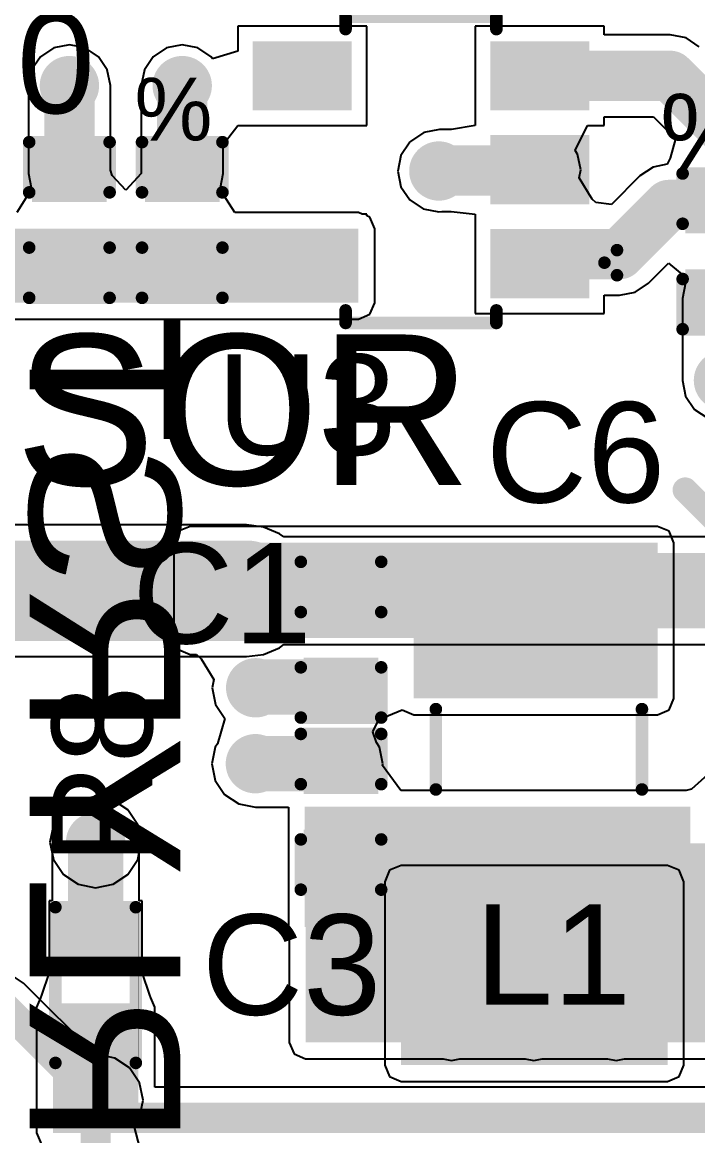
# Model space of a CAD drawing. Header units: millimetres. Extents: x -0.52 to 3.79, y -0.54 to 3.26.
# Drawn here: x 3.2092 to 3.478, y 2.2179 to 2.6612 of the extents above; entities that cross this region are included whole.
import ezdxf

# ---------------------------------------------------------------- set-up
doc = ezdxf.new("R2010")
doc.units = ezdxf.units.MM
doc.header["$MEASUREMENT"] = 0
for name, color, linetype in [('BottomLayer', 5, 'Continuous'), ('BottomOverlay', 54, 'Continuous'), ('BottomSolder', 6, 'Continuous'), ('TopLayer', 1, 'Continuous'), ('TopOverlay', 2, 'Continuous'), ('TopPaste', 8, 'Continuous'), ('TopSolder', 216, 'Continuous'), ('ViaHoleLayer', 16, 'Continuous')]:
    doc.layers.add(name, color=color, linetype=linetype)
doc.styles.add('Arial', font='', dxfattribs={"height": 0.2})
doc.styles.get('Arial').set_extended_font_data('Arial')

# ---------------------------------------------------------------- blocks, each defined once
blk = doc.blocks.new('C___0402_3')
at = {"layer": 'TopLayer'}
for points in [[(-0.0275, -0.0125), (-0.0275, 0.0125), (-0.009500000000000003, 0.0125), (-0.009499999999999996, -0.0125)], [(0.009500000000000003, -0.0125), (0.009499999999999996, 0.0125), (0.0275, 0.0125), (0.0275, -0.0125)]]:
    blk.add_hatch(color=1, dxfattribs=at).paths.add_polyline_path(points)
at = {"layer": 'TopPaste'}
for points in [[(-0.0275, -0.0125), (-0.0275, 0.0125), (-0.009500000000000003, 0.0125), (-0.009499999999999996, -0.0125)], [(0.009500000000000003, -0.0125), (0.009499999999999996, 0.0125), (0.0275, 0.0125), (0.0275, -0.0125)]]:
    blk.add_hatch(color=8, dxfattribs=at).paths.add_polyline_path(points)
at = {"layer": 'TopSolder'}
for points in [[(-0.0298622, -0.0148622), (-0.0298622, 0.0148622), (-0.007137800000000003, 0.0148622), (-0.007137799999999997, -0.0148622)], [(0.007137800000000003, -0.0148622), (0.007137799999999997, 0.0148622), (0.0298622, 0.0148622), (0.0298622, -0.0148622)]]:
    blk.add_hatch(color=216, dxfattribs=at).paths.add_polyline_path(points)
at = {"layer": 'TopOverlay', "const_width": 0.005}
for points in [[(-0.011, 0.016), (-0.031, 0.016)], [(-0.031, -0.016), (-0.031, 0.016)], [(0.031, 0.016), (0.011, 0.016)], [(0.031, -0.016), (0.031, 0.016)], [(-0.011, -0.016), (-0.031, -0.016)], [(0.031, -0.016), (0.011, -0.016)]]:
    blk.add_lwpolyline(points, dxfattribs=at)
at = {"layer": 'TopOverlay', "const_width": 0.0025}
for points in [[(-0.03225, 0.016, 1), (-0.02975, 0.016, 1)], [(-0.03225, 0.016, 1), (-0.02975, 0.016, 1)], [(-0.01225, 0.016, 1), (-0.00975, 0.016, 1)], [(0.00975, 0.016, 1), (0.01225, 0.016, 1)], [(0.02975, 0.016, 1), (0.03225, 0.016, 1)], [(0.02975, 0.016, 1), (0.03225, 0.016, 1)], [(-0.03225, -0.016, 1), (-0.02975, -0.016, 1)], [(-0.03225, -0.016, 1), (-0.02975, -0.016, 1)], [(-0.01225, -0.016, 1), (-0.00975, -0.016, 1)], [(0.00975, -0.016, 1), (0.01225, -0.016, 1)], [(0.02975, -0.016, 1), (0.03225, -0.016, 1)], [(0.02975, -0.016, 1), (0.03225, -0.016, 1)]]:
    blk.add_lwpolyline(points, format="xyb", close=True, dxfattribs=at)
blk = doc.blocks.new('C___0402_49')
at = {"layer": 'TopLayer'}
for points in [[(-0.0275, -0.0125), (-0.0275, 0.0125), (-0.009500000000000003, 0.0125), (-0.009499999999999996, -0.0125)], [(0.009500000000000003, -0.0125), (0.009499999999999996, 0.0125), (0.0275, 0.0125), (0.0275, -0.0125)]]:
    blk.add_hatch(color=1, dxfattribs=at).paths.add_polyline_path(points)
at = {"layer": 'TopPaste'}
for points in [[(-0.0275, -0.0125), (-0.0275, 0.0125), (-0.009500000000000003, 0.0125), (-0.009499999999999996, -0.0125)], [(0.009500000000000003, -0.0125), (0.009499999999999996, 0.0125), (0.0275, 0.0125), (0.0275, -0.0125)]]:
    blk.add_hatch(color=8, dxfattribs=at).paths.add_polyline_path(points)
at = {"layer": 'TopSolder'}
for points in [[(-0.0298622, -0.0148622), (-0.0298622, 0.0148622), (-0.007137800000000003, 0.0148622), (-0.007137799999999997, -0.0148622)], [(0.007137800000000003, -0.0148622), (0.007137799999999997, 0.0148622), (0.0298622, 0.0148622), (0.0298622, -0.0148622)]]:
    blk.add_hatch(color=216, dxfattribs=at).paths.add_polyline_path(points)
at = {"layer": 'TopOverlay', "const_width": 0.005}
for points in [[(-0.011, 0.016), (-0.031, 0.016)], [(-0.031, -0.016), (-0.031, 0.016)], [(0.031, 0.016), (0.011, 0.016)], [(0.031, -0.016), (0.031, 0.016)], [(-0.011, -0.016), (-0.031, -0.016)], [(0.031, -0.016), (0.011, -0.016)]]:
    blk.add_lwpolyline(points, dxfattribs=at)
at = {"layer": 'TopOverlay', "const_width": 0.0025}
for points in [[(-0.03225, 0.016, 1), (-0.02975, 0.016, 1)], [(-0.03225, 0.016, 1), (-0.02975, 0.016, 1)], [(-0.01225, 0.016, 1), (-0.00975, 0.016, 1)], [(0.00975, 0.016, 1), (0.01225, 0.016, 1)], [(0.02975, 0.016, 1), (0.03225, 0.016, 1)], [(0.02975, 0.016, 1), (0.03225, 0.016, 1)], [(-0.03225, -0.016, 1), (-0.02975, -0.016, 1)], [(-0.03225, -0.016, 1), (-0.02975, -0.016, 1)], [(-0.01225, -0.016, 1), (-0.00975, -0.016, 1)], [(0.00975, -0.016, 1), (0.01225, -0.016, 1)], [(0.02975, -0.016, 1), (0.03225, -0.016, 1)], [(0.02975, -0.016, 1), (0.03225, -0.016, 1)]]:
    blk.add_lwpolyline(points, format="xyb", close=True, dxfattribs=at)
blk = doc.blocks.new('C___0402_56')
at = {"layer": 'TopLayer'}
for points in [[(-0.0275, -0.0125), (-0.0275, 0.0125), (-0.009499999999999998, 0.0125), (-0.009500000000000001, -0.0125)], [(0.009499999999999998, -0.0125), (0.009500000000000001, 0.0125), (0.0275, 0.0125), (0.0275, -0.0125)]]:
    blk.add_hatch(color=1, dxfattribs=at).paths.add_polyline_path(points)
at = {"layer": 'TopPaste'}
for points in [[(-0.0275, -0.0125), (-0.0275, 0.0125), (-0.009499999999999998, 0.0125), (-0.009500000000000001, -0.0125)], [(0.009499999999999998, -0.0125), (0.009500000000000001, 0.0125), (0.0275, 0.0125), (0.0275, -0.0125)]]:
    blk.add_hatch(color=8, dxfattribs=at).paths.add_polyline_path(points)
at = {"layer": 'TopSolder'}
for points in [[(-0.0298622, -0.0148622), (-0.0298622, 0.0148622), (-0.007137799999999999, 0.0148622), (-0.007137800000000001, -0.0148622)], [(0.007137799999999999, -0.0148622), (0.007137800000000001, 0.0148622), (0.0298622, 0.0148622), (0.0298622, -0.0148622)]]:
    blk.add_hatch(color=216, dxfattribs=at).paths.add_polyline_path(points)
at = {"layer": 'TopOverlay', "const_width": 0.005}
for points in [[(-0.031, 0.016), (-0.011, 0.016)], [(-0.031, 0.016), (-0.031, -0.016)], [(0.011, 0.016), (0.031, 0.016)], [(0.031, 0.016), (0.031, -0.016)], [(-0.031, -0.016), (-0.011, -0.016)], [(0.011, -0.016), (0.031, -0.016)]]:
    blk.add_lwpolyline(points, dxfattribs=at)
at = {"layer": 'TopOverlay', "const_width": 0.0025}
for points in [[(-0.03225, 0.016, 1), (-0.02975, 0.016, 1)], [(-0.03225, 0.016, 1), (-0.02975, 0.016, 1)], [(-0.01225, 0.016, 1), (-0.00975, 0.016, 1)], [(0.00975, 0.016, 1), (0.01225, 0.016, 1)], [(0.02975, 0.016, 1), (0.03225, 0.016, 1)], [(0.02975, 0.016, 1), (0.03225, 0.016, 1)], [(-0.03225, -0.016, 1), (-0.02975, -0.016, 1)], [(-0.03225, -0.016, 1), (-0.02975, -0.016, 1)], [(-0.01225, -0.016, 1), (-0.00975, -0.016, 1)], [(0.00975, -0.016, 1), (0.01225, -0.016, 1)], [(0.02975, -0.016, 1), (0.03225, -0.016, 1)], [(0.02975, -0.016, 1), (0.03225, -0.016, 1)]]:
    blk.add_lwpolyline(points, format="xyb", close=True, dxfattribs=at)
blk = doc.blocks.new('SOT_25_5_75')
at = {"layer": 'TopLayer'}
for points in [[(-0.06692915, 0.05118115), (-0.02755905, 0.05118115), (-0.02755905, 0.02362205), (-0.06692915, 0.02362205)], [(0.02755905, 0.05118115), (0.06692915, 0.05118115), (0.06692915, 0.02362205), (0.02755905, 0.02362205)], [(-0.06692915, 0.01377955), (-0.02755905, 0.01377955), (-0.02755905, -0.01377955), (-0.06692915, -0.01377955)], [(-0.06692915, -0.02362205), (-0.02755905, -0.02362205), (-0.02755905, -0.05118115), (-0.06692915, -0.05118115)], [(0.02755905, -0.02362205), (0.06692915, -0.02362205), (0.06692915, -0.05118115), (0.02755905, -0.05118115)]]:
    blk.add_hatch(color=1, dxfattribs=at).paths.add_polyline_path(points)
at = {"layer": 'TopPaste'}
for points in [[(-0.06692915, 0.05118115), (-0.02755905, 0.05118115), (-0.02755905, 0.02362205), (-0.06692915, 0.02362205)], [(0.02755905, 0.05118115), (0.06692915, 0.05118115), (0.06692915, 0.02362205), (0.02755905, 0.02362205)], [(-0.06692915, 0.01377955), (-0.02755905, 0.01377955), (-0.02755905, -0.01377955), (-0.06692915, -0.01377955)], [(-0.06692915, -0.02362205), (-0.02755905, -0.02362205), (-0.02755905, -0.05118115), (-0.06692915, -0.05118115)], [(0.02755905, -0.02362205), (0.06692915, -0.02362205), (0.06692915, -0.05118115), (0.02755905, -0.05118115)]]:
    blk.add_hatch(color=8, dxfattribs=at).paths.add_polyline_path(points)
at = {"layer": 'TopSolder'}
for points in [[(-0.06692915, 0.05118115), (-0.02755905, 0.05118115), (-0.02755905, 0.02362205), (-0.06692915, 0.02362205)], [(0.02755905, 0.05118115), (0.06692915, 0.05118115), (0.06692915, 0.02362205), (0.02755905, 0.02362205)], [(-0.06692915, 0.01377955), (-0.02755905, 0.01377955), (-0.02755905, -0.01377955), (-0.06692915, -0.01377955)], [(-0.06692915, -0.02362205), (-0.02755905, -0.02362205), (-0.02755905, -0.05118115), (-0.06692915, -0.05118115)], [(0.02755905, -0.02362205), (0.06692915, -0.02362205), (0.06692915, -0.05118115), (0.02755905, -0.05118115)]]:
    blk.add_hatch(color=216, dxfattribs=at).paths.add_polyline_path(points)
at = {"layer": 'TopOverlay', "const_width": 0.005}
for points in [[(-0.03, 0.061), (-0.03, 0.056)], [(0.03, 0.061), (-0.03, 0.061)], [(0.03, 0.061), (0.03, 0.056)], [(-0.078, 0.042), (-0.078, 0.032)], [(-0.073, 0.037), (-0.078, 0.042)], [(-0.073, 0.037), (-0.078, 0.032)], [(-0.03, -0.056), (-0.03, -0.061)], [(0.03, -0.056), (0.03, -0.061)], [(0.03, -0.061), (-0.03, -0.061)]]:
    blk.add_lwpolyline(points, dxfattribs=at)
at = {"layer": 'TopOverlay', "const_width": 0.0025}
for points in [[(-0.03125, 0.061, 1), (-0.02875, 0.061, 1)], [(-0.03125, 0.061, 1), (-0.02875, 0.061, 1)], [(0.02875, 0.061, 1), (0.03125, 0.061, 1)], [(0.02875, 0.061, 1), (0.03125, 0.061, 1)], [(-0.03125, 0.056, 1), (-0.02875, 0.056, 1)], [(0.02875, 0.056, 1), (0.03125, 0.056, 1)], [(-0.07925, 0.042, 1), (-0.07675, 0.042, 1)], [(-0.07925, 0.042, 1), (-0.07675, 0.042, 1)], [(-0.07425, 0.037, 1), (-0.07175, 0.037, 1)], [(-0.07425, 0.037, 1), (-0.07175, 0.037, 1)], [(-0.07925, 0.032, 1), (-0.07675, 0.032, 1)], [(-0.07925, 0.032, 1), (-0.07675, 0.032, 1)], [(-0.03125, -0.056, 1), (-0.02875, -0.056, 1)], [(0.02875, -0.056, 1), (0.03125, -0.056, 1)], [(-0.03125, -0.061, 1), (-0.02875, -0.061, 1)], [(-0.03125, -0.061, 1), (-0.02875, -0.061, 1)], [(0.02875, -0.061, 1), (0.03125, -0.061, 1)], [(0.02875, -0.061, 1), (0.03125, -0.061, 1)]]:
    blk.add_lwpolyline(points, format="xyb", close=True, dxfattribs=at)
blk = doc.blocks.new('R___0402_106')
at = {"layer": 'TopLayer'}
for points in [[(-0.0275, -0.0125), (-0.0275, 0.0125), (-0.009499999999999998, 0.0125), (-0.009500000000000001, -0.0125)], [(0.009499999999999998, -0.0125), (0.009500000000000001, 0.0125), (0.0275, 0.0125), (0.0275, -0.0125)]]:
    blk.add_hatch(color=1, dxfattribs=at).paths.add_polyline_path(points)
at = {"layer": 'TopPaste'}
for points in [[(-0.0275, -0.0125), (-0.0275, 0.0125), (-0.009499999999999998, 0.0125), (-0.009500000000000001, -0.0125)], [(0.009499999999999998, -0.0125), (0.009500000000000001, 0.0125), (0.0275, 0.0125), (0.0275, -0.0125)]]:
    blk.add_hatch(color=8, dxfattribs=at).paths.add_polyline_path(points)
at = {"layer": 'TopSolder'}
for points in [[(-0.0296654, -0.0146654), (-0.0296654, 0.0146654), (-0.007334599999999998, 0.0146654), (-0.007334600000000002, -0.0146654)], [(0.007334599999999998, -0.0146654), (0.007334600000000002, 0.0146654), (0.0296654, 0.0146654), (0.0296654, -0.0146654)]]:
    blk.add_hatch(color=216, dxfattribs=at).paths.add_polyline_path(points)
at = {"layer": 'TopOverlay'}
for points, const_width in [([(-0.031, 0.016), (-0.031, -0.016)], 0.005), ([(-0.031, 0.016), (0.031, 0.016)], 0.005), ([(0.031, 0.016), (0.031, -0.016)], 0.005), ([(-0.031, -0.016), (0.031, -0.016)], 0.005), ([(-0.032, -0.017), (0.032, -0.017)], 0.000127)]:
    blk.add_lwpolyline(points, dxfattribs=dict(at, const_width=const_width))
for points, const_width in [([(-0.03225, 0.016, 1), (-0.02975, 0.016, 1)], 0.0025), ([(-0.03225, 0.016, 1), (-0.02975, 0.016, 1)], 0.0025), ([(0.02975, 0.016, 1), (0.03225, 0.016, 1)], 0.0025), ([(0.02975, 0.016, 1), (0.03225, 0.016, 1)], 0.0025), ([(-0.03225, -0.016, 1), (-0.02975, -0.016, 1)], 0.0025), ([(-0.03225, -0.016, 1), (-0.02975, -0.016, 1)], 0.0025), ([(-0.0320317, -0.017, 1), (-0.0319683, -0.017, 1)], 6.35e-05), ([(0.02975, -0.016, 1), (0.03225, -0.016, 1)], 0.0025), ([(0.02975, -0.016, 1), (0.03225, -0.016, 1)], 0.0025), ([(0.0319683, -0.017, 1), (0.0320317, -0.017, 1)], 6.35e-05)]:
    blk.add_lwpolyline(points, format="xyb", close=True, dxfattribs=dict(at, const_width=const_width))
blk = doc.blocks.new('IND_1008__2520_M_______144')
at = {"layer": 'TopLayer'}
for points in [[(-0.0501969, 0.0433071), (-0.0246063, 0.0433071), (-0.0246063, -0.0433071), (-0.0501969, -0.0433071)], [(0.0246063, 0.0433071), (0.0501969, 0.0433071), (0.0501969, -0.0433071), (0.0246063, -0.0433071)]]:
    blk.add_hatch(color=1, dxfattribs=at).paths.add_polyline_path(points)
at = {"layer": 'TopPaste'}
for points in [[(-0.0501969, 0.0433071), (-0.0246063, 0.0433071), (-0.0246063, -0.0433071), (-0.0501969, -0.0433071)], [(0.0246063, 0.0433071), (0.0501969, 0.0433071), (0.0501969, -0.0433071), (0.0246063, -0.0433071)]]:
    blk.add_hatch(color=8, dxfattribs=at).paths.add_polyline_path(points)
at = {"layer": 'TopSolder'}
for points in [[(-0.0501969, 0.0433071), (-0.0246063, 0.0433071), (-0.0246063, -0.0433071), (-0.0501969, -0.0433071)], [(0.0246063, 0.0433071), (0.0501969, 0.0433071), (0.0501969, -0.0433071), (0.0246063, -0.0433071)]]:
    blk.add_hatch(color=216, dxfattribs=at).paths.add_polyline_path(points)
at = {"layer": 'TopOverlay', "const_width": 0.005}
for points in [[(0.016, 0.041), (-0.016, 0.041)], [(0.016, -0.041), (-0.016, -0.041)]]:
    blk.add_lwpolyline(points, dxfattribs=at)
at = {"layer": 'TopOverlay', "const_width": 0.0025}
for points in [[(-0.01725, 0.041, 1), (-0.01475, 0.041, 1)], [(0.01475, 0.041, 1), (0.01725, 0.041, 1)], [(-0.01725, -0.041, 1), (-0.01475, -0.041, 1)], [(0.01475, -0.041, 1), (0.01725, -0.041, 1)]]:
    blk.add_lwpolyline(points, format="xyb", close=True, dxfattribs=at)
blk = doc.blocks.new('C___0402_173')
at = {"layer": 'TopLayer'}
for points in [[(-0.0275, -0.0125), (-0.0275, 0.0125), (-0.009499999999999998, 0.0125), (-0.009500000000000001, -0.0125)], [(0.009499999999999998, -0.0125), (0.009500000000000001, 0.0125), (0.0275, 0.0125), (0.0275, -0.0125)]]:
    blk.add_hatch(color=1, dxfattribs=at).paths.add_polyline_path(points)
at = {"layer": 'TopPaste'}
for points in [[(-0.0275, -0.0125), (-0.0275, 0.0125), (-0.009499999999999998, 0.0125), (-0.009500000000000001, -0.0125)], [(0.009499999999999998, -0.0125), (0.009500000000000001, 0.0125), (0.0275, 0.0125), (0.0275, -0.0125)]]:
    blk.add_hatch(color=8, dxfattribs=at).paths.add_polyline_path(points)
at = {"layer": 'TopSolder'}
for points in [[(-0.0298622, -0.0148622), (-0.0298622, 0.0148622), (-0.007137799999999999, 0.0148622), (-0.007137800000000001, -0.0148622)], [(0.007137799999999999, -0.0148622), (0.007137800000000001, 0.0148622), (0.0298622, 0.0148622), (0.0298622, -0.0148622)]]:
    blk.add_hatch(color=216, dxfattribs=at).paths.add_polyline_path(points)
at = {"layer": 'TopOverlay', "const_width": 0.005}
for points in [[(-0.031, 0.016), (-0.011, 0.016)], [(-0.031, 0.016), (-0.031, -0.016)], [(0.011, 0.016), (0.031, 0.016)], [(0.031, 0.016), (0.031, -0.016)], [(-0.031, -0.016), (-0.011, -0.016)], [(0.011, -0.016), (0.031, -0.016)]]:
    blk.add_lwpolyline(points, dxfattribs=at)
at = {"layer": 'TopOverlay', "const_width": 0.0025}
for points in [[(-0.03225, 0.016, 1), (-0.02975, 0.016, 1)], [(-0.03225, 0.016, 1), (-0.02975, 0.016, 1)], [(-0.01225, 0.016, 1), (-0.00975, 0.016, 1)], [(0.00975, 0.016, 1), (0.01225, 0.016, 1)], [(0.02975, 0.016, 1), (0.03225, 0.016, 1)], [(0.02975, 0.016, 1), (0.03225, 0.016, 1)], [(-0.03225, -0.016, 1), (-0.02975, -0.016, 1)], [(-0.03225, -0.016, 1), (-0.02975, -0.016, 1)], [(-0.01225, -0.016, 1), (-0.00975, -0.016, 1)], [(0.00975, -0.016, 1), (0.01225, -0.016, 1)], [(0.02975, -0.016, 1), (0.03225, -0.016, 1)], [(0.02975, -0.016, 1), (0.03225, -0.016, 1)]]:
    blk.add_lwpolyline(points, format="xyb", close=True, dxfattribs=at)
blk = doc.blocks.new('C___0402_174')
at = {"layer": 'TopLayer'}
for points in [[(-0.0275, -0.0125), (-0.0275, 0.0125), (-0.009500000000000003, 0.0125), (-0.009499999999999996, -0.0125)], [(0.009500000000000003, -0.0125), (0.009499999999999996, 0.0125), (0.0275, 0.0125), (0.0275, -0.0125)]]:
    blk.add_hatch(color=1, dxfattribs=at).paths.add_polyline_path(points)
at = {"layer": 'TopPaste'}
for points in [[(-0.0275, -0.0125), (-0.0275, 0.0125), (-0.009500000000000003, 0.0125), (-0.009499999999999996, -0.0125)], [(0.009500000000000003, -0.0125), (0.009499999999999996, 0.0125), (0.0275, 0.0125), (0.0275, -0.0125)]]:
    blk.add_hatch(color=8, dxfattribs=at).paths.add_polyline_path(points)
at = {"layer": 'TopSolder'}
for points in [[(-0.0298622, -0.0148622), (-0.0298622, 0.0148622), (-0.007137800000000003, 0.0148622), (-0.007137799999999997, -0.0148622)], [(0.007137800000000003, -0.0148622), (0.007137799999999997, 0.0148622), (0.0298622, 0.0148622), (0.0298622, -0.0148622)]]:
    blk.add_hatch(color=216, dxfattribs=at).paths.add_polyline_path(points)
at = {"layer": 'TopOverlay', "const_width": 0.005}
for points in [[(-0.031, -0.016), (-0.031, 0.016)], [(-0.011, 0.016), (-0.031, 0.016)], [(0.031, 0.016), (0.011, 0.016)], [(0.031, -0.016), (0.031, 0.016)], [(-0.011, -0.016), (-0.031, -0.016)], [(0.031, -0.016), (0.011, -0.016)]]:
    blk.add_lwpolyline(points, dxfattribs=at)
at = {"layer": 'TopOverlay', "const_width": 0.0025}
for points in [[(-0.03225, 0.016, 1), (-0.02975, 0.016, 1)], [(-0.03225, 0.016, 1), (-0.02975, 0.016, 1)], [(-0.01225, 0.016, 1), (-0.00975, 0.016, 1)], [(0.00975, 0.016, 1), (0.01225, 0.016, 1)], [(0.02975, 0.016, 1), (0.03225, 0.016, 1)], [(0.02975, 0.016, 1), (0.03225, 0.016, 1)], [(-0.03225, -0.016, 1), (-0.02975, -0.016, 1)], [(-0.03225, -0.016, 1), (-0.02975, -0.016, 1)], [(-0.01225, -0.016, 1), (-0.00975, -0.016, 1)], [(0.00975, -0.016, 1), (0.01225, -0.016, 1)], [(0.02975, -0.016, 1), (0.03225, -0.016, 1)], [(0.02975, -0.016, 1), (0.03225, -0.016, 1)]]:
    blk.add_lwpolyline(points, format="xyb", close=True, dxfattribs=at)

msp = doc.modelspace()

# ---------------------------------------------------------------- hatches: boundary and pattern name
at = {"layer": 'BottomLayer'}
h = msp.add_hatch(color=5, dxfattribs=at)
edge = h.paths.add_edge_path()
edge.add_arc((3.228002, 2.635998), 0.011811, 0, 360)
h = msp.add_hatch(color=5, dxfattribs=at)
edge = h.paths.add_edge_path()
edge.add_arc((3.2728917, 2.6359961), 0.011811, 0, 360)
h = msp.add_hatch(color=5, dxfattribs=at)
edge = h.paths.add_edge_path()
edge.add_arc((3.375, 2.602), 0.011811, 0, 360)
h = msp.add_hatch(color=5, dxfattribs=at)
edge = h.paths.add_edge_path()
edge.add_arc((3.488248, 2.5186162), 0.011811, 0, 360)
h = msp.add_hatch(color=5, dxfattribs=at)
edge = h.paths.add_edge_path()
edge.add_arc((3.2984695, 2.4348661), 0.015748, 0, 360)
h = msp.add_hatch(color=5, dxfattribs=at)
edge = h.paths.add_edge_path()
edge.add_arc((3.3021229, 2.3962274), 0.011811, 0, 360)
h = msp.add_hatch(color=5, dxfattribs=at)
edge = h.paths.add_edge_path()
edge.add_arc((3.302, 2.366), 0.011811, 0, 360)
h = msp.add_hatch(color=5, dxfattribs=at)
edge = h.paths.add_edge_path()
edge.add_arc((3.238435, 2.3347548), 0.011811, 0, 360)
msp.add_hatch(color=5, dxfattribs=at).paths.add_polyline_path([(3.36, 2.246), (3.466, 2.246), (3.466, 2.319), (3.36, 2.319)])
h = msp.add_hatch(color=5, dxfattribs=at)
edge = h.paths.add_edge_path()
edge.add_arc((3.38, 2.301), 0.011811, 0, 360)
h = msp.add_hatch(color=5, dxfattribs=at)
edge = h.paths.add_edge_path()
edge.add_arc((3.4127499, 2.301), 0.011811, 0, 360)
h = msp.add_hatch(color=5, dxfattribs=at)
edge = h.paths.add_edge_path()
edge.add_arc((3.4454998, 2.301), 0.011811, 0, 360)
h = msp.add_hatch(color=5, dxfattribs=at)
edge = h.paths.add_edge_path()
edge.add_arc((3.38, 2.266), 0.011811, 0, 360)
h = msp.add_hatch(color=5, dxfattribs=at)
edge = h.paths.add_edge_path()
edge.add_arc((3.4127499, 2.266), 0.011811, 0, 360)
h = msp.add_hatch(color=5, dxfattribs=at)
edge = h.paths.add_edge_path()
edge.add_arc((3.4454998, 2.266), 0.011811, 0, 360)
h = msp.add_hatch(color=5, dxfattribs=at)
edge = h.paths.add_edge_path()
edge.add_arc((3.2391259, 2.232), 0.011811, 0, 360)
at = {"layer": 'BottomSolder'}
h = msp.add_hatch(color=6, dxfattribs=at)
edge = h.paths.add_edge_path()
edge.add_arc((3.228002, 2.635998), 0.0059055, 0, 360)
h = msp.add_hatch(color=6, dxfattribs=at)
edge = h.paths.add_edge_path()
edge.add_arc((3.2728917, 2.6359961), 0.0059055, 0, 360)
h = msp.add_hatch(color=6, dxfattribs=at)
edge = h.paths.add_edge_path()
edge.add_arc((3.375, 2.602), 0.0059055, 0, 360)
h = msp.add_hatch(color=6, dxfattribs=at)
edge = h.paths.add_edge_path()
edge.add_arc((3.2984695, 2.4348661), 0.007874, 0, 360)
h = msp.add_hatch(color=6, dxfattribs=at)
edge = h.paths.add_edge_path()
edge.add_arc((3.3021229, 2.3962274), 0.0059055, 0, 360)
h = msp.add_hatch(color=6, dxfattribs=at)
edge = h.paths.add_edge_path()
edge.add_arc((3.302, 2.366), 0.0059055, 0, 360)
h = msp.add_hatch(color=6, dxfattribs=at)
edge = h.paths.add_edge_path()
edge.add_arc((3.238435, 2.3347548), 0.0059055, 0, 360)
h = msp.add_hatch(color=6, dxfattribs=at)
edge = h.paths.add_edge_path()
edge.add_arc((3.38, 2.301), 0.0059055, 0, 360)
h = msp.add_hatch(color=6, dxfattribs=at)
edge = h.paths.add_edge_path()
edge.add_arc((3.4127499, 2.301), 0.0059055, 0, 360)
h = msp.add_hatch(color=6, dxfattribs=at)
edge = h.paths.add_edge_path()
edge.add_arc((3.4454998, 2.301), 0.0059055, 0, 360)
h = msp.add_hatch(color=6, dxfattribs=at)
edge = h.paths.add_edge_path()
edge.add_arc((3.38, 2.266), 0.0059055, 0, 360)
h = msp.add_hatch(color=6, dxfattribs=at)
edge = h.paths.add_edge_path()
edge.add_arc((3.4127499, 2.266), 0.0059055, 0, 360)
h = msp.add_hatch(color=6, dxfattribs=at)
edge = h.paths.add_edge_path()
edge.add_arc((3.4454998, 2.266), 0.0059055, 0, 360)
h = msp.add_hatch(color=6, dxfattribs=at)
edge = h.paths.add_edge_path()
edge.add_arc((3.2391259, 2.232), 0.0059055, 0, 360)
at = {"layer": 'TopLayer'}
h = msp.add_hatch(color=1, dxfattribs=at)
edge = h.paths.add_edge_path()
edge.add_arc((3.228002, 2.635998), 0.011811, 0, 360)
h = msp.add_hatch(color=1, dxfattribs=at)
edge = h.paths.add_edge_path()
edge.add_arc((3.2728917, 2.6359961), 0.011811, 0, 360)
h = msp.add_hatch(color=1, dxfattribs=at)
edge = h.paths.add_edge_path()
edge.add_arc((3.375, 2.602), 0.011811, 0, 360)
for points in [[(3.0623577, 2.549559), (3.3429999, 2.549559), (3.3429999, 2.579), (3.0623577, 2.579)], [(3.276, 2.416), (3.3843012, 2.416), (3.3843012, 2.454), (3.276, 2.454)], [(3.365, 2.392), (3.462, 2.392), (3.462, 2.454), (3.365, 2.454)], [(3.321624, 2.301), (3.475, 2.301), (3.475, 2.3488346), (3.321624, 2.3488346)], [(3.322, 2.255), (3.581, 2.255), (3.581, 2.3343296), (3.322, 2.3343296)], [(3.221435, 2.219), (3.255435, 2.219), (3.255435, 2.269), (3.221435, 2.269)]]:
    msp.add_hatch(color=1, dxfattribs=at).paths.add_polyline_path(points)
h = msp.add_hatch(color=1, dxfattribs=at)
edge = h.paths.add_edge_path()
edge.add_arc((3.488248, 2.5186162), 0.011811, 0, 360)
h = msp.add_hatch(color=1, dxfattribs=at)
edge = h.paths.add_edge_path()
edge.add_arc((3.2984695, 2.4348661), 0.015748, 0, 360)
h = msp.add_hatch(color=1, dxfattribs=at)
edge = h.paths.add_edge_path()
edge.add_arc((3.3021229, 2.3962274), 0.011811, 0, 360)
h = msp.add_hatch(color=1, dxfattribs=at)
edge = h.paths.add_edge_path()
edge.add_arc((3.302, 2.366), 0.011811, 0, 360)
h = msp.add_hatch(color=1, dxfattribs=at)
edge = h.paths.add_edge_path()
edge.add_arc((3.238435, 2.3347548), 0.011811, 0, 360)
h = msp.add_hatch(color=1, dxfattribs=at)
edge = h.paths.add_edge_path()
edge.add_arc((3.38, 2.301), 0.011811, 0, 360)
h = msp.add_hatch(color=1, dxfattribs=at)
edge = h.paths.add_edge_path()
edge.add_arc((3.4127499, 2.301), 0.011811, 0, 360)
h = msp.add_hatch(color=1, dxfattribs=at)
edge = h.paths.add_edge_path()
edge.add_arc((3.4454998, 2.301), 0.011811, 0, 360)
h = msp.add_hatch(color=1, dxfattribs=at)
edge = h.paths.add_edge_path()
edge.add_arc((3.38, 2.266), 0.011811, 0, 360)
h = msp.add_hatch(color=1, dxfattribs=at)
edge = h.paths.add_edge_path()
edge.add_arc((3.4127499, 2.266), 0.011811, 0, 360)
h = msp.add_hatch(color=1, dxfattribs=at)
edge = h.paths.add_edge_path()
edge.add_arc((3.4454998, 2.266), 0.011811, 0, 360)
h = msp.add_hatch(color=1, dxfattribs=at)
edge = h.paths.add_edge_path()
edge.add_arc((3.2391259, 2.232), 0.011811, 0, 360)
at = {"layer": 'TopSolder'}
h = msp.add_hatch(color=216, dxfattribs=at)
edge = h.paths.add_edge_path()
edge.add_arc((3.228002, 2.635998), 0.0059055, 0, 360)
h = msp.add_hatch(color=216, dxfattribs=at)
edge = h.paths.add_edge_path()
edge.add_arc((3.2728917, 2.6359961), 0.0059055, 0, 360)
h = msp.add_hatch(color=216, dxfattribs=at)
edge = h.paths.add_edge_path()
edge.add_arc((3.375, 2.602), 0.0059055, 0, 360)
h = msp.add_hatch(color=216, dxfattribs=at)
edge = h.paths.add_edge_path()
edge.add_arc((3.2984695, 2.4348661), 0.007874, 0, 360)
h = msp.add_hatch(color=216, dxfattribs=at)
edge = h.paths.add_edge_path()
edge.add_arc((3.3021229, 2.3962274), 0.0059055, 0, 360)
h = msp.add_hatch(color=216, dxfattribs=at)
edge = h.paths.add_edge_path()
edge.add_arc((3.302, 2.366), 0.0059055, 0, 360)
h = msp.add_hatch(color=216, dxfattribs=at)
edge = h.paths.add_edge_path()
edge.add_arc((3.238435, 2.3347548), 0.0059055, 0, 360)
h = msp.add_hatch(color=216, dxfattribs=at)
edge = h.paths.add_edge_path()
edge.add_arc((3.38, 2.301), 0.0059055, 0, 360)
h = msp.add_hatch(color=216, dxfattribs=at)
edge = h.paths.add_edge_path()
edge.add_arc((3.4127499, 2.301), 0.0059055, 0, 360)
h = msp.add_hatch(color=216, dxfattribs=at)
edge = h.paths.add_edge_path()
edge.add_arc((3.4454998, 2.301), 0.0059055, 0, 360)
h = msp.add_hatch(color=216, dxfattribs=at)
edge = h.paths.add_edge_path()
edge.add_arc((3.38, 2.266), 0.0059055, 0, 360)
h = msp.add_hatch(color=216, dxfattribs=at)
edge = h.paths.add_edge_path()
edge.add_arc((3.4127499, 2.266), 0.0059055, 0, 360)
h = msp.add_hatch(color=216, dxfattribs=at)
edge = h.paths.add_edge_path()
edge.add_arc((3.4454998, 2.266), 0.0059055, 0, 360)
h = msp.add_hatch(color=216, dxfattribs=at)
edge = h.paths.add_edge_path()
edge.add_arc((3.2391259, 2.232), 0.0059055, 0, 360)
at = {"layer": 'ViaHoleLayer'}
h = msp.add_hatch(color=16, dxfattribs=at)
edge = h.paths.add_edge_path()
edge.add_arc((3.228002, 2.635998), 0.0059055, 0, 360)
h = msp.add_hatch(color=16, dxfattribs=at)
edge = h.paths.add_edge_path()
edge.add_arc((3.2728917, 2.6359961), 0.0059055, 0, 360)
h = msp.add_hatch(color=16, dxfattribs=at)
edge = h.paths.add_edge_path()
edge.add_arc((3.375, 2.602), 0.0059055, 0, 360)
h = msp.add_hatch(color=16, dxfattribs=at)
edge = h.paths.add_edge_path()
edge.add_arc((3.2984695, 2.4348661), 0.007874, 0, 360)
h = msp.add_hatch(color=16, dxfattribs=at)
edge = h.paths.add_edge_path()
edge.add_arc((3.3021229, 2.3962274), 0.0059055, 0, 360)
h = msp.add_hatch(color=16, dxfattribs=at)
edge = h.paths.add_edge_path()
edge.add_arc((3.302, 2.366), 0.0059055, 0, 360)
h = msp.add_hatch(color=16, dxfattribs=at)
edge = h.paths.add_edge_path()
edge.add_arc((3.238435, 2.3347548), 0.0059055, 0, 360)
h = msp.add_hatch(color=16, dxfattribs=at)
edge = h.paths.add_edge_path()
edge.add_arc((3.38, 2.301), 0.0059055, 0, 360)
h = msp.add_hatch(color=16, dxfattribs=at)
edge = h.paths.add_edge_path()
edge.add_arc((3.4127499, 2.301), 0.0059055, 0, 360)
h = msp.add_hatch(color=16, dxfattribs=at)
edge = h.paths.add_edge_path()
edge.add_arc((3.4454998, 2.301), 0.0059055, 0, 360)
h = msp.add_hatch(color=16, dxfattribs=at)
edge = h.paths.add_edge_path()
edge.add_arc((3.38, 2.266), 0.0059055, 0, 360)
h = msp.add_hatch(color=16, dxfattribs=at)
edge = h.paths.add_edge_path()
edge.add_arc((3.4127499, 2.266), 0.0059055, 0, 360)
h = msp.add_hatch(color=16, dxfattribs=at)
edge = h.paths.add_edge_path()
edge.add_arc((3.4454998, 2.266), 0.0059055, 0, 360)
h = msp.add_hatch(color=16, dxfattribs=at)
edge = h.paths.add_edge_path()
edge.add_arc((3.2391259, 2.232), 0.0059055, 0, 360)

# ---------------------------------------------------------------- linework, layer by layer
at = {"layer": 'BottomLayer'}
for p, q in [((3.2984695, 2.4610905), (2.7228661, 2.4610905)), ((3.3052569, 2.4601969), (3.2984695, 2.4610905)), ((3.3115817, 2.4575771), (3.3052569, 2.4601969)), ((3.3132754, 2.4562775), (3.3115817, 2.4575771)), ((3.5319666, 2.4562775), (3.3132754, 2.4562775)), ((3.3052569, 2.4095353), (3.3115817, 2.4121551)), ((3.3115817, 2.4121551), (3.3132754, 2.4134547)), ((3.3132754, 2.4134547), (3.5230978, 2.4134547)), ((2.7337286, 2.4086417), (3.2984695, 2.4086417)), ((3.2984695, 2.4086417), (3.3052569, 2.4095353)), ((3.2314855, 2.3515324), (3.225594, 2.3475958)), ((3.238435, 2.3529147), (3.2314855, 2.3515324)), ((3.2453845, 2.3515324), (3.238435, 2.3529147)), ((3.251276, 2.3475958), (3.2453845, 2.3515324)), ((3.225594, 2.3475958), (3.2216574, 2.3417043)), ((3.2552126, 2.3417043), (3.251276, 2.3475958)), ((3.2216574, 2.3417043), (3.2202751, 2.3347548)), ((3.2565949, 2.3347548), (3.2552126, 2.3417043)), ((3.2202751, 2.3347548), (3.2216574, 2.3278053)), ((3.2552126, 2.3278053), (3.2565949, 2.3347548)), ((3.2216574, 2.3278053), (3.225594, 2.3219138)), ((3.251276, 2.3219138), (3.2552126, 2.3278053)), ((3.3554078, 2.3235922), (3.3535056, 2.319)), ((3.36, 2.3254944), (3.3554078, 2.3235922)), ((3.466, 2.3254944), (3.36, 2.3254944)), ((3.4705922, 2.3235922), (3.466, 2.3254944)), ((3.4724944, 2.319), (3.4705922, 2.3235922)), ((3.225594, 2.3219138), (3.2314855, 2.3179772)), ((3.2453845, 2.3179772), (3.251276, 2.3219138)), ((3.3535056, 2.319), (3.3535056, 2.246)), ((3.4724944, 2.246), (3.4724944, 2.319)), ((3.2314855, 2.3179772), (3.238435, 2.3165949)), ((3.238435, 2.3165949), (3.2453845, 2.3179772)), ((3.2097774, 2.2786515), (3.2058081, 2.2813038)), ((3.2384112, 2.2500177), (3.2097774, 2.2786515)), ((3.2391259, 2.2501599), (3.2384112, 2.2500177)), ((3.2460754, 2.2487776), (3.2391259, 2.2501599)), ((3.2519669, 2.244841), (3.2460754, 2.2487776)), ((3.2559035, 2.2389495), (3.2519669, 2.244841)), ((3.3535056, 2.246), (3.3554078, 2.2414078)), ((3.4705922, 2.2414078), (3.4724944, 2.246)), ((3.3554078, 2.2414078), (3.36, 2.2395056)), ((3.36, 2.2395056), (3.466, 2.2395056)), ((3.466, 2.2395056), (3.4705922, 2.2414078)), ((3.2572858, 2.232), (3.2559035, 2.2389495)), ((3.2559035, 2.2250505), (3.2572858, 2.232)), ((3.2537131, 2.2217723), (3.2559035, 2.2250505)), ((3.2561872, 2.2126828), (3.2537131, 2.2217723))]:
    msp.add_line(p, q, dxfattribs=at)
for points, const_width in [([(2.7228661, 2.4348661), (3.2984695, 2.4348661)], 0.04), ([(3.2984695, 2.4348661), (3.5319666, 2.4348661)], 0.03), ([(3.2011259, 2.27), (3.2391259, 2.232)], 0.012), ([(3.238435, 2.1757723), (3.238435, 2.232)], 0.012)]:
    msp.add_lwpolyline(points, dxfattribs=dict(at, const_width=const_width))
for points, const_width in [([(3.2884695, 2.4348661, 1), (3.3084695, 2.4348661, 1)], 0.02), ([(3.2909695, 2.4348661, 1), (3.3059695, 2.4348661, 1)], 0.015), ([(3.235435, 2.232, 1), (3.241435, 2.232, 1)], 0.006), ([(3.2361259, 2.232, 1), (3.2421259, 2.232, 1)], 0.006)]:
    msp.add_lwpolyline(points, format="xyb", close=True, dxfattribs=dict(at, const_width=const_width))
at = {"layer": 'TopLayer'}
for p, q in [((3.3463287, 2.6596772), (3.2949587, 2.6596772)), ((3.2949587, 2.6596772), (3.2949587, 2.6497644)), ((3.3463287, 2.6201182), (3.3463287, 2.6596772)), ((3.3894469, 2.6596772), (3.3894468, 2.6201183)), ((3.4408169, 2.6596772), (3.3894469, 2.6596772)), ((3.4408169, 2.6562112), (3.4408169, 2.6596772)), ((3.4671023, 2.6562112), (3.4408169, 2.6562112)), ((3.4733452, 2.6549694), (3.4671023, 2.6562112)), ((3.228, 2.6523095), (3.2217571, 2.6510677)), ((3.2342429, 2.6510677), (3.228, 2.6523095)), ((3.2728897, 2.6523076), (3.2666468, 2.6510658)), ((3.2791326, 2.6510658), (3.2728897, 2.6523076)), ((3.4786377, 2.6514331), (3.4733452, 2.6549694)), ((3.2164646, 2.6475314), (3.2129283, 2.6422389)), ((3.2217571, 2.6510677), (3.2164646, 2.6475314)), ((3.2395354, 2.6475314), (3.2342429, 2.6510677)), ((3.2430717, 2.6422389), (3.2395354, 2.6475314)), ((3.2613543, 2.6475295), (3.257818, 2.642237)), ((3.2666468, 2.6510658), (3.2613543, 2.6475295)), ((3.2844251, 2.6475295), (3.2791326, 2.6510658)), ((3.2849587, 2.646731), (3.2844251, 2.6475295)), ((3.2949587, 2.6497644), (3.2849587, 2.646731)), ((3.2129283, 2.6422389), (3.2116865, 2.635996)), ((3.2443135, 2.635996), (3.2430717, 2.6422389)), ((3.257818, 2.642237), (3.2565762, 2.6359941)), ((3.2116865, 2.635996), (3.2116865, 2.6010076)), ((3.2443135, 2.602345), (3.2443135, 2.635996)), ((3.2565762, 2.6359941), (3.2565762, 2.6009981)), ((3.4408169, 2.6201182), (3.4408169, 2.6235842)), ((3.4408169, 2.6235842), (3.460345, 2.6235842)), ((3.460345, 2.6235842), (3.4691157, 2.6148135)), ((3.2892032, 2.6125022), (3.2949588, 2.6201181)), ((3.2949588, 2.6201181), (3.2992033, 2.6201182)), ((3.2992033, 2.6201182), (3.3463287, 2.6201182)), ((3.3690051, 2.6173197), (3.3637126, 2.6137834)), ((3.375248, 2.6185615), (3.3690051, 2.6173197)), ((3.3800919, 2.6185615), (3.375248, 2.6185615)), ((3.3894468, 2.6201183), (3.3800919, 2.6185615)), ((3.4292821, 2.6101182), (3.4341873, 2.6201182)), ((3.4341873, 2.6201182), (3.4408169, 2.6201182)), ((3.2892032, 2.600998), (3.2892032, 2.6125022)), ((3.3634646, 2.6135354), (3.3599283, 2.6082429)), ((3.3637126, 2.6137834), (3.3634646, 2.6135354)), ((3.4691157, 2.6148135), (3.4670915, 2.6070752)), ((3.3599283, 2.6082429), (3.3586865, 2.602)), ((3.4302036, 2.608739), (3.4292821, 2.6101182)), ((3.4314454, 2.6024961), (3.4302036, 2.608739)), ((3.4670915, 2.6070752), (3.4658109, 2.6046764)), ((3.4602571, 2.6035717), (3.4549646, 2.6000354)), ((3.4658109, 2.6046764), (3.4602571, 2.6035717)), ((3.2116865, 2.6010076), (3.2116846, 2.600998)), ((3.2116846, 2.600998), (3.2127793, 2.5954944)), ((3.2450694, 2.6001847), (3.2443135, 2.602345)), ((3.250445, 2.5944142), (3.2450694, 2.6001847)), ((3.2565762, 2.6009981), (3.250445, 2.5944142)), ((3.2881085, 2.5954944), (3.2892032, 2.600998)), ((3.3586865, 2.602), (3.3599283, 2.5957571)), ((3.4308076, 2.5992895), (3.4314454, 2.6024961)), ((3.4359956, 2.5908387), (3.4308076, 2.5992895)), ((3.4549646, 2.6000354), (3.443632, 2.5887028)), ((3.2127085, 2.5944096), (3.2070872, 2.5854944)), ((3.2127793, 2.5954944), (3.2127085, 2.5944096)), ((3.2881793, 2.5944096), (3.2881085, 2.5954944)), ((3.2938006, 2.5854944), (3.2881793, 2.5944096)), ((3.3599283, 2.5957571), (3.3634646, 2.5904646)), ((3.3634646, 2.5904646), (3.3687571, 2.5869283)), ((3.4375032, 2.5894294), (3.4359956, 2.5908387)), ((3.443632, 2.5887028), (3.4375032, 2.5894294)), ((3.343, 2.5854944), (3.2938006, 2.5854944)), ((3.3444977, 2.584874), (3.343, 2.5854944)), ((3.3463287, 2.584874), (3.3444977, 2.584874)), ((3.3463287, 2.5841156), (3.3463287, 2.584874)), ((3.3687571, 2.5869283), (3.375, 2.5856865)), ((3.375, 2.5856865), (3.3762468, 2.5859345)), ((3.3762468, 2.5859345), (3.3798861, 2.5859345)), ((3.3798861, 2.5859345), (3.3894468, 2.5848739)), ((3.3894468, 2.5848739), (3.3894469, 2.5759344)), ((3.3475922, 2.5835922), (3.3463287, 2.5841156)), ((3.3494944, 2.579), (3.3475922, 2.5835922)), ((3.3494944, 2.549559), (3.3494944, 2.579)), ((3.3894469, 2.5759344), (3.3894469, 2.545315)), ((3.4584095, 2.5573387), (3.466352, 2.5652812)), ((3.466352, 2.5652812), (3.4741196, 2.5589066)), ((3.4741196, 2.5589066), (3.4731763, 2.5574949)), ((3.453117, 2.5538024), (3.4584095, 2.5573387)), ((3.4731763, 2.5574949), (3.4719345, 2.551252)), ((3.3475922, 2.5449668), (3.3494944, 2.549559)), ((3.4408169, 2.545315), (3.4408169, 2.5525606)), ((3.4408169, 2.5525606), (3.4468741, 2.5525606)), ((3.4468741, 2.5525606), (3.453117, 2.5538024)), ((3.4719345, 2.551252), (3.4719345, 2.5186162)), ((3.343, 2.5430646), (3.3475922, 2.5449668)), ((3.3894469, 2.545315), (3.4408169, 2.545315)), ((3.1117575, 2.5430646), (3.343, 2.5430646)), ((3.4719345, 2.5186162), (3.4731763, 2.5123733)), ((3.4731763, 2.5123733), (3.4767126, 2.5070808)), ((3.4767126, 2.5070808), (3.4820051, 2.5035445)), ((3.2714078, 2.4585922), (3.2695056, 2.454)), ((3.276, 2.4604944), (3.2714078, 2.4585922)), ((3.462, 2.4604944), (3.276, 2.4604944)), ((3.4665922, 2.4585922), (3.462, 2.4604944)), ((3.4684944, 2.454), (3.4665922, 2.4585922)), ((3.2695056, 2.454), (3.2695056, 2.416)), ((3.4684944, 2.392), (3.4684944, 2.454)), ((3.2695056, 2.416), (3.2714078, 2.4114078)), ((3.2714078, 2.4114078), (3.276, 2.4095056)), ((3.276, 2.4095056), (3.2785225, 2.4095056)), ((3.2785225, 2.4095056), (3.2804535, 2.4078142)), ((3.2804535, 2.4078142), (3.285442, 2.3995055)), ((3.285442, 2.3995055), (3.2847899, 2.3962274)), ((3.2847899, 2.3962274), (3.2861093, 2.3895944)), ((3.4665922, 2.3874078), (3.4684944, 2.392)), ((3.2861093, 2.3895944), (3.2898666, 2.3839711)), ((3.3511676, 2.3835843), (3.3604079, 2.3874078)), ((3.3604079, 2.3874078), (3.365, 2.3855056)), ((3.365, 2.3855056), (3.462, 2.3855056)), ((3.462, 2.3855056), (3.4665922, 2.3874078)), ((3.2898666, 2.3839711), (3.2868658, 2.3739492)), ((3.3487577, 2.3786506), (3.3511676, 2.3835843)), ((3.3501813, 2.3744943), (3.3487577, 2.3786506)), ((3.2859864, 2.3726331), (3.284667, 2.366)), ((3.2868658, 2.3739492), (3.2859864, 2.3726331)), ((3.3514249, 2.3726331), (3.3501813, 2.3744943)), ((3.3527443, 2.366), (3.3514249, 2.3726331)), ((3.284667, 2.366), (3.2859864, 2.3593669)), ((3.3526108, 2.3653291), (3.3527443, 2.366)), ((3.3598383, 2.355329), (3.3526108, 2.3653291)), ((3.2859864, 2.3593669), (3.2897437, 2.3537437)), ((3.4831865, 2.362762), (3.4755487, 2.3558272)), ((3.4734504, 2.355329), (3.3598383, 2.355329)), ((3.4755487, 2.3558272), (3.4734504, 2.355329)), ((3.2314855, 2.3515324), (3.225594, 2.3475958)), ((3.238435, 2.3529147), (3.2314855, 2.3515324)), ((3.2453845, 2.3515324), (3.238435, 2.3529147)), ((3.251276, 2.3475958), (3.2453845, 2.3515324)), ((3.2897437, 2.3537437), (3.2953669, 2.3499864)), ((3.2953669, 2.3499864), (3.302, 2.348667)), ((3.225594, 2.3475958), (3.2216574, 2.3417043)), ((3.2552126, 2.3417043), (3.251276, 2.3475958)), ((3.302, 2.348667), (3.3151296, 2.348667)), ((3.3151296, 2.348667), (3.3151296, 2.301)), ((3.2216574, 2.3417043), (3.2202751, 2.3347548)), ((3.2565949, 2.3347548), (3.2552126, 2.3417043)), ((3.2202751, 2.3347548), (3.221102, 2.3305976)), ((3.255768, 2.3305976), (3.2565949, 2.3347548)), ((3.221102, 2.3305976), (3.221102, 2.3113435)), ((3.255768, 2.3113435), (3.255768, 2.3305976)), ((3.219935, 2.3113435), (3.2199349, 2.2828308)), ((3.221102, 2.3113435), (3.219935, 2.3113435)), ((3.256935, 2.3113435), (3.255768, 2.3113435)), ((3.256935, 2.2848731), (3.256935, 2.3113435)), ((3.3151296, 2.301), (3.3155056, 2.3000923)), ((3.3155056, 2.3000923), (3.3155056, 2.255)), ((3.2569351, 2.2828308), (3.256935, 2.2848731)), ((3.2199349, 2.2828308), (3.2169004, 2.2737646)), ((3.2599696, 2.2737646), (3.2569351, 2.2828308)), ((3.2165006, 2.272766), (3.2149406, 2.269)), ((3.2169004, 2.2737646), (3.2165006, 2.272766)), ((3.2603694, 2.272766), (3.2599696, 2.2737646)), ((3.2619294, 2.269), (3.2603694, 2.272766)), ((3.2149406, 2.269), (3.2149406, 2.219)), ((3.2619294, 2.2372351), (3.2619294, 2.269)), ((3.3155056, 2.255), (3.3174078, 2.2504078)), ((3.3174078, 2.2504078), (3.322, 2.2485056)), ((3.322, 2.2485056), (3.3766542, 2.2485056)), ((3.3766542, 2.2485056), (3.38, 2.2478401)), ((3.38, 2.2478401), (3.3833458, 2.2485056)), ((3.3833458, 2.2485056), (3.4094041, 2.2485056)), ((3.4094041, 2.2485056), (3.4127499, 2.2478401)), ((3.4127499, 2.2478401), (3.4160957, 2.2485056)), ((3.4160957, 2.2485056), (3.442154, 2.2485056)), ((3.442154, 2.2485056), (3.4454998, 2.2478401)), ((3.4454998, 2.2478401), (3.4488456, 2.2485056)), ((3.4488456, 2.2485056), (3.581, 2.2485056)), ((3.661, 2.2372351), (3.2619294, 2.2372351)), ((3.2149406, 2.219), (3.2168428, 2.2144078))]:
    msp.add_line(p, q, dxfattribs=at)
for points, const_width in [([(3.4151319, 2.6398977), (3.4671023, 2.6398977)], 0.02), ([(3.4671023, 2.6398977), (3.488, 2.619)], 0.02), ([(3.228, 2.6009999), (3.228, 2.635996)], 0.02), ([(3.2728897, 2.600998), (3.2728897, 2.6359941)], 0.02), ([(3.375, 2.602), (3.375248, 2.602248)], 0.02), ([(3.375248, 2.602248), (3.4148838, 2.602248)], 0.02), ([(3.4148838, 2.602248), (3.4151319, 2.6024961)], 0.02), ([(3.2279981, 2.600998), (3.228, 2.6009961)], 0.02), ([(3.4468741, 2.5688741), (3.4665, 2.5885)], 0.02), ([(3.4665, 2.5885), (3.488, 2.5885)], 0.02), ([(3.4151319, 2.5650945), (3.4189115, 2.5688741)], 0.02), ([(3.4189115, 2.5688741), (3.4468741, 2.5688741)], 0.02), ([(3.2984695, 2.4298661), (3.3360728, 2.4298661)], 0.022), ([(3.3360728, 2.4322362), (3.36331, 2.4322362)], 0.01), ([(3.36331, 2.4322362), (3.3843012, 2.411245)], 0.01), ([(3.3021229, 2.3962274), (3.3024332, 2.3965377)], 0.022), ([(3.3024332, 2.3965377), (3.3345728, 2.3965377)], 0.022), ([(3.302, 2.366), (3.3354113, 2.366)], 0.022), ([(3.238435, 2.2963435), (3.238435, 2.3347548)], 0.022), ([(3.359, 2.33), (3.3623638, 2.3333638)], 0.01), ([(3.3623638, 2.3333638), (3.4138471, 2.3333638)], 0.01), ([(3.4138471, 2.3333638), (3.414813, 2.3343297)], 0.01), ([(3.414813, 2.3343297), (3.4241427, 2.325)], 0.01), ([(3.3317628, 2.33), (3.359, 2.33)], 0.01), ([(3.4241427, 2.325), (3.5479065, 2.325)], 0.01), ([(3.2391259, 2.232), (3.2431259, 2.236)], 0.012), ([(3.2431259, 2.2313091), (3.2431259, 2.236)], 0.012), ([(3.2431259, 2.2313091), (3.249435, 2.225)], 0.012), ([(3.249435, 2.225), (3.661, 2.225)], 0.012)]:
    msp.add_lwpolyline(points, dxfattribs=dict(at, const_width=const_width))
for points, const_width in [([(3.4101319, 2.6398977, 1), (3.4201319, 2.6398977, 1)], 0.01), ([(3.4621023, 2.6398977, 1), (3.4721023, 2.6398977, 1)], 0.01), ([(3.4621023, 2.6398977, 1), (3.4721023, 2.6398977, 1)], 0.01), ([(3.223, 2.635996, 1), (3.233, 2.635996, 1)], 0.01), ([(3.2678897, 2.6359941, 1), (3.2778897, 2.6359941, 1)], 0.01), ([(3.37, 2.602, 1), (3.38, 2.602, 1)], 0.01), ([(3.370248, 2.602248, 1), (3.380248, 2.602248, 1)], 0.01), ([(3.370248, 2.602248, 1), (3.380248, 2.602248, 1)], 0.01), ([(3.4098838, 2.602248, 1), (3.4198838, 2.602248, 1)], 0.01), ([(3.4098838, 2.602248, 1), (3.4198838, 2.602248, 1)], 0.01), ([(3.4101319, 2.6024961, 1), (3.4201319, 2.6024961, 1)], 0.01), ([(3.2229981, 2.600998, 1), (3.2329981, 2.600998, 1)], 0.01), ([(3.223, 2.6009999, 1), (3.233, 2.6009999, 1)], 0.01), ([(3.223, 2.6009961, 1), (3.233, 2.6009961, 1)], 0.01), ([(3.2678897, 2.600998, 1), (3.2778897, 2.600998, 1)], 0.01), ([(3.4615, 2.5885, 1), (3.4715, 2.5885, 1)], 0.01), ([(3.4615, 2.5885, 1), (3.4715, 2.5885, 1)], 0.01), ([(3.4139115, 2.5688741, 1), (3.4239115, 2.5688741, 1)], 0.01), ([(3.4139115, 2.5688741, 1), (3.4239115, 2.5688741, 1)], 0.01), ([(3.4418741, 2.5688741, 1), (3.4518741, 2.5688741, 1)], 0.01), ([(3.4418741, 2.5688741, 1), (3.4518741, 2.5688741, 1)], 0.01), ([(3.4101319, 2.5650945, 1), (3.4201319, 2.5650945, 1)], 0.01), ([(3.2929695, 2.4298661, 1), (3.3039695, 2.4298661, 1)], 0.011), ([(3.3305728, 2.4298661, 1), (3.3415728, 2.4298661, 1)], 0.011), ([(3.3335728, 2.4322362, 1), (3.3385728, 2.4322362, 1)], 0.005), ([(3.36081, 2.4322362, 1), (3.36581, 2.4322362, 1)], 0.005), ([(3.36081, 2.4322362, 1), (3.36581, 2.4322362, 1)], 0.005), ([(3.3818012, 2.411245, 1), (3.3868012, 2.411245, 1)], 0.005), ([(3.2969332, 2.3965377, 1), (3.3079332, 2.3965377, 1)], 0.011), ([(3.2969332, 2.3965377, 1), (3.3079332, 2.3965377, 1)], 0.011), ([(3.3290728, 2.3965377, 1), (3.3400728, 2.3965377, 1)], 0.011), ([(3.2966229, 2.3962274, 1), (3.3076229, 2.3962274, 1)], 0.011), ([(3.2965, 2.366, 1), (3.3075, 2.366, 1)], 0.011), ([(3.3299113, 2.366, 1), (3.3409113, 2.366, 1)], 0.011), ([(3.232935, 2.3347548, 1), (3.243935, 2.3347548, 1)], 0.011), ([(3.3598638, 2.3333638, 1), (3.3648638, 2.3333638, 1)], 0.005), ([(3.3598638, 2.3333638, 1), (3.3648638, 2.3333638, 1)], 0.005), ([(3.4113471, 2.3333638, 1), (3.4163471, 2.3333638, 1)], 0.005), ([(3.4113471, 2.3333638, 1), (3.4163471, 2.3333638, 1)], 0.005), ([(3.412313, 2.3343297, 1), (3.417313, 2.3343297, 1)], 0.005), ([(3.412313, 2.3343297, 1), (3.417313, 2.3343297, 1)], 0.005), ([(3.3292628, 2.33, 1), (3.3342628, 2.33, 1)], 0.005), ([(3.3565, 2.33, 1), (3.3615, 2.33, 1)], 0.005), ([(3.3565, 2.33, 1), (3.3615, 2.33, 1)], 0.005), ([(3.4216427, 2.325, 1), (3.4266427, 2.325, 1)], 0.005), ([(3.4216427, 2.325, 1), (3.4266427, 2.325, 1)], 0.005), ([(3.232935, 2.2963435, 1), (3.243935, 2.2963435, 1)], 0.011), ([(3.2401259, 2.236, 1), (3.2461259, 2.236, 1)], 0.006), ([(3.2401259, 2.236, 1), (3.2461259, 2.236, 1)], 0.006), ([(3.2361259, 2.232, 1), (3.2421259, 2.232, 1)], 0.006), ([(3.2401259, 2.2313091, 1), (3.2461259, 2.2313091, 1)], 0.006), ([(3.2401259, 2.2313091, 1), (3.2461259, 2.2313091, 1)], 0.006), ([(3.246435, 2.225, 1), (3.252435, 2.225, 1)], 0.006), ([(3.246435, 2.225, 1), (3.252435, 2.225, 1)], 0.006)]:
    msp.add_lwpolyline(points, format="xyb", close=True, dxfattribs=dict(at, const_width=const_width))
at = {"layer": 'TopOverlay', "const_width": 0.01}
msp.add_lwpolyline([(3.473, 2.475), (3.491, 2.457)], dxfattribs=at)
at = {"layer": 'TopOverlay', "const_width": 0.005}
msp.add_lwpolyline([(3.4705, 2.475, 1), (3.4755, 2.475, 1)], format="xyb", close=True, dxfattribs=at)

# ---------------------------------------------------------------- block references
for name, p, rotation in [('SOT_25_5_75', (3.3678878, 2.6024961), 180), ('C___0402_49', (3.228, 2.5824961), 270), ('C___0402_173', (3.2728878, 2.5824961), 90), ('C___0402_174', (3.488, 2.57), 270), ('C___0402_56', (3.3360728, 2.4153661), 90), ('IND_1008__2520_M_______144', (3.414813, 2.3717313), 270), ('C___0402_3', (3.336073, 2.346838), 270), ('R___0402_106', (3.238435, 2.2778435), 90)]:
    msp.add_blockref(name, p, dxfattribs=dict(rotation=rotation))

# ---------------------------------------------------------------- texts
at = {"layer": 'BottomOverlay', "style": 'Arial', "text_generation_flag": 2}
msp.add_text('RLYRST', height=0.06, rotation=270, dxfattribs=at).set_placement((3.2121509, 2.213956))
at = {"layer": 'TopOverlay', "style": 'Arial'}
for s, height, p in [('C20', 0.04, (3.1356839, 2.6250065)), ('%', 0.03, (3.463, 2.6027592)), ('U3', 0.04, (3.2866775, 2.4890065)), ('C6', 0.04, (3.3936775, 2.4700065)), ('C1', 0.04, (3.2530098, 2.4138726)), ('L1', 0.04, (3.389342, 2.2700065)), ('C3', 0.04, (3.2806775, 2.2660065))]:
    msp.add_text(s, height=height, dxfattribs=at).set_placement(p)
for s, height, rotation, p in [('%', 0.025, 360, (3.2538874, 2.6141309)), ('1V8_SENSOR', 0.06, 360, (2.8383198, 2.4769087)), ('R8', 0.04, 90, (3.2609935, 2.3256775))]:
    msp.add_text(s, height=height, rotation=rotation, dxfattribs=at).set_placement(p)

doc.saveas('drawing.dxf')
